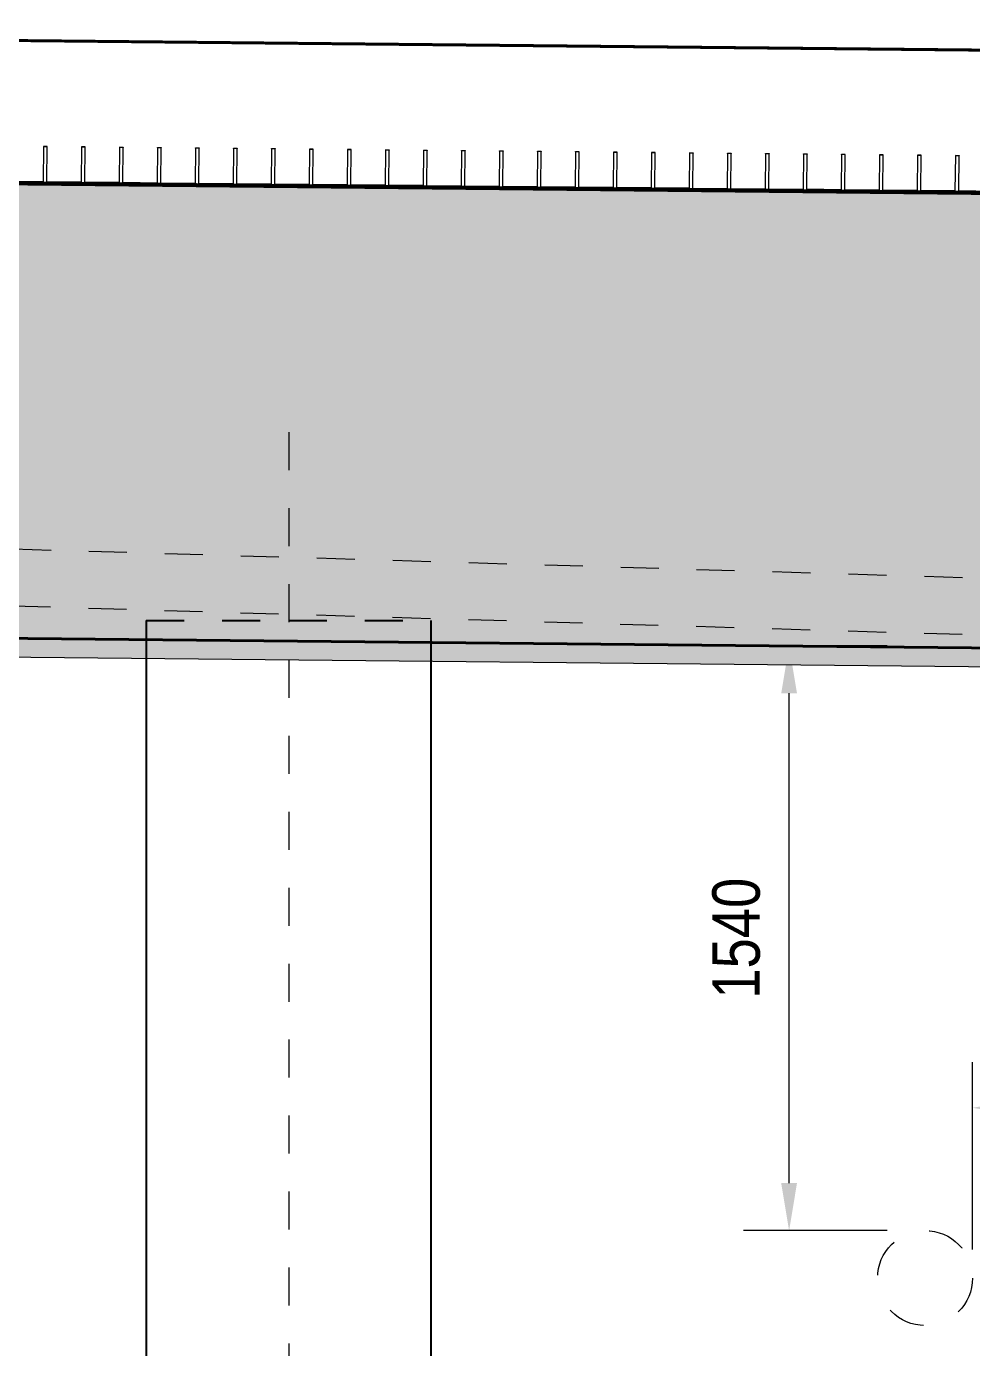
# Model space of a CAD drawing. Header units: metres. Extents: x -1691 to -1609, y 3 to 593.
# Drawn here: x -1620.493 to -1618.003, y 15.99 to 19.472 of the extents above; entities that cross this region are included whole.
import ezdxf

# ---------------------------------------------------------------- set-up
doc = ezdxf.new("R2010")
doc.units = ezdxf.units.M
doc.linetypes.add('JacobsCenter', pattern=[0.015, 0.009, -0.0015, 0.003, -0.0015])
doc.linetypes.add('JacobsDash', pattern=[0.0045, 0.003, -0.0015])
doc.layers.get('Defpoints').update_dxf_attribs({"color": 41})
for name, color, linetype, lineweight in [('BRIDGE-ABUTMENT-CONC', 7, 'Continuous', 50), ('BRIDGE-FRAMING-LINE-18-HID', 7, 'JacobsDash', 18), ('D-BDGE', 7, 'Continuous', 13), ('D-BDGE-FLOOR', 7, 'Continuous', 50), ('D-BDGE-FNDN-LINES-18-HID', 7, 'JacobsDash', 18), ('D-BDGE-FNDN-PILE-CONC', 7, 'Continuous', 50), ('D-BDGE-FRAMING', 7, 'Continuous', 50), ('D-BDGE-LINE', 7, 'Continuous', 9), ('D-ENHA-TEXT-DIMS', 7, 'Continuous', 9)]:
    doc.layers.add(name, color=color, linetype=linetype, lineweight=lineweight)
doc.styles.add('Arial Narrow_1', font='ARIALN.TTF', dxfattribs={"height": 0.125})
doc.styles.add('Arial Narrow_3', font='ARIALN.TTF', dxfattribs={"height": 0.125})
doc.dimstyles.new('Dimension_Arc_Length_O__mm_', dxfattribs={"dimscale": 0.3048, "dimtxt": 0.127929, "dimasz": 0.410105, "dimexe": 0.393701, "dimexo": 0.246063, "dimgap": 0.246063, "dimtad": 1, "dimdec": 0, "dimlfac": 1000, "dimzin": 0, "dimdsep": 46, "dimtxsty": 'Arial Narrow_1', "dimsah": 1, "dimcen": 0.09, "dimaunit": 1, "dimadec": 4, "dimazin": 0, "dimtfac": 1, "dimtdec": 4, "dimtix": 1, "dimtmove": 0, "dimatfit": 3, "dimfxl": 1, "dimtvp": 1, "dimtfill": 1, "dimtolj": 1, "dimtzin": 0, "dimlwd": 18, "dimlwe": 18, "dimarcsym": 2})
doc.dimstyles.new('Dimension_Standard_O__mm__3', dxfattribs={"dimscale": 0.3048, "dimtxt": 0.127929, "dimasz": 0.410105, "dimexe": 0.393701, "dimexo": 0.246063, "dimgap": 0.246063, "dimtad": 1, "dimdec": 0, "dimlfac": 1000, "dimzin": 0, "dimdsep": 46, "dimtxsty": 'Arial Narrow_3', "dimsah": 1, "dimcen": 0.09, "dimaunit": 1, "dimadec": 4, "dimazin": 0, "dimtfac": 1, "dimtdec": 4, "dimtix": 1, "dimtmove": 0, "dimatfit": 3, "dimfxl": 1, "dimtvp": 1, "dimtfill": 1, "dimtolj": 1, "dimtzin": 0, "dimlwd": 18, "dimlwe": 18, "dimarcsym": 2})

# ---------------------------------------------------------------- blocks, each defined once
blk = doc.blocks.new('01_SFO_FRP_Pile_CastInPlace_CS - CAST-IN-PLACE PILE - 0750-V7-DRG-2871072 - ABUTMENT B CONCRETE ELEVATION')
at = {"layer": 'D-BDGE-FNDN-LINES-18-HID', "lineweight": 35}
for p, q in [((-1661.9536, 17.9074), (-1661.9536, 17.8571)), ((-1661.9536, 17.9074), (-1661.5787, 17.9074)), ((-1661.9536, 17.9074), (-1661.5788, 17.9074)), ((-1661.5787, 17.9074), (-1661.2036, 17.9074)), ((-1661.5786, 17.9074), (-1661.2036, 17.9074)), ((-1661.2036, 17.8496), (-1661.2036, 17.9074))]:
    blk.add_line(p, q, dxfattribs=at)
at = {"layer": 'D-BDGE-FNDN-PILE-CONC', "lineweight": 35}
for p, q in [((-1661.9536, 17.8571), (-1661.9536, 13.9919)), ((-1661.2036, 13.9914), (-1661.2036, 17.8495))]:
    blk.add_line(p, q, dxfattribs=at)
blk = doc.blocks.new('07_STR_DPS_PermadecPanel - 07_STR_DPS_PermadecPanel-V37-DRG-2871072 - ABUTMENT B CONCRETE ELEVATION')
at = {"layer": 'BRIDGE-FRAMING-LINE-18-HID', "color": 9, "lineweight": 13, "true_color": 0xc3c3c3}
for p, q in [((-1662.5241, 19.1592), (-1662.5242, 19.1586)), ((-1662.5241, 19.1587), (-1662.5241, 19.1592)), ((-1662.5241, 19.1592), (-1662.5141, 19.1591)), ((-1662.5141, 19.1591), (-1662.5142, 19.1585)), ((-1662.5141, 19.1591), (-1662.5141, 19.1586)), ((-1662.4241, 19.1582), (-1662.4242, 19.1576)), ((-1662.4241, 19.1577), (-1662.4241, 19.1582)), ((-1662.4241, 19.1582), (-1662.4141, 19.1581)), ((-1662.4141, 19.1581), (-1662.4142, 19.1575)), ((-1662.4141, 19.1581), (-1662.4141, 19.1576)), ((-1662.3241, 19.1572), (-1662.3242, 19.1566)), ((-1662.3241, 19.1567), (-1662.3241, 19.1572)), ((-1662.3241, 19.1572), (-1662.3141, 19.1571)), ((-1662.3141, 19.1571), (-1662.3142, 19.1565)), ((-1662.3141, 19.1571), (-1662.3141, 19.1566)), ((-1662.2241, 19.1562), (-1662.2242, 19.1556)), ((-1662.2241, 19.1557), (-1662.2241, 19.1562)), ((-1662.2241, 19.1562), (-1662.2141, 19.1561)), ((-1662.2141, 19.1561), (-1662.2142, 19.1555)), ((-1662.2141, 19.1561), (-1662.2141, 19.1556)), ((-1662.1242, 19.1547), (-1662.1241, 19.1552)), ((-1662.1241, 19.1552), (-1662.1242, 19.1546)), ((-1662.1241, 19.1552), (-1662.1141, 19.1551)), ((-1662.1141, 19.1551), (-1662.1142, 19.1546)), ((-1662.1141, 19.1551), (-1662.1142, 19.1545)), ((-1662.0242, 19.1537), (-1662.0242, 19.1542)), ((-1662.0242, 19.1542), (-1662.0142, 19.1541)), ((-1662.0242, 19.1542), (-1662.0242, 19.1536)), ((-1662.0142, 19.1541), (-1662.0142, 19.1536)), ((-1662.0142, 19.1541), (-1662.0142, 19.1535)), ((-1662.5701, 19.0661), (-1662.5701, 19.0666)), ((-1662.5701, 19.0666), (-1662.5251, 19.0662)), ((-1662.5701, 19.0666), (-1662.5701, 19.0661)), ((-1661.9702, 19.0547), (-1662.5701, 19.0606)), ((-1662.5151, 19.0661), (-1662.4251, 19.0652)), ((-1662.4151, 19.0651), (-1662.3251, 19.0642)), ((-1662.3151, 19.0641), (-1662.2251, 19.0632)), ((-1662.2151, 19.0631), (-1662.1251, 19.0622)), ((-1662.1151, 19.0621), (-1662.0251, 19.0612)), ((-1662.0151, 19.0611), (-1661.9701, 19.0607)), ((-1661.9701, 19.0607), (-1661.9701, 19.0601)), ((-1661.9701, 19.0607), (-1661.9701, 19.0601))]:
    blk.add_line(p, q, dxfattribs=at)
at = {"layer": 'D-BDGE-FRAMING', "color": 9, "lineweight": 13, "true_color": 0xc3c3c3}
for p, q in [((-1662.5242, 19.1586), (-1662.5251, 19.0656)), ((-1662.5142, 19.1585), (-1662.5242, 19.1586)), ((-1662.5151, 19.0655), (-1662.5142, 19.1585)), ((-1662.4242, 19.1576), (-1662.4251, 19.0646)), ((-1662.4142, 19.1575), (-1662.4242, 19.1576)), ((-1662.4151, 19.0645), (-1662.4142, 19.1575)), ((-1662.3242, 19.1566), (-1662.3251, 19.0636)), ((-1662.3142, 19.1565), (-1662.3242, 19.1566)), ((-1662.3151, 19.0635), (-1662.3142, 19.1565)), ((-1662.2242, 19.1556), (-1662.2251, 19.0626)), ((-1662.2142, 19.1555), (-1662.2242, 19.1556)), ((-1662.2151, 19.0625), (-1662.2142, 19.1555)), ((-1662.1242, 19.1546), (-1662.1251, 19.0616)), ((-1662.1142, 19.1545), (-1662.1242, 19.1546)), ((-1662.1151, 19.0615), (-1662.1142, 19.1545)), ((-1662.0242, 19.1536), (-1662.0251, 19.0606)), ((-1662.0142, 19.1535), (-1662.0242, 19.1536)), ((-1662.0151, 19.0605), (-1662.0142, 19.1535)), ((-1662.5701, 19.0661), (-1662.5702, 19.0601)), ((-1662.5702, 19.0601), (-1661.9702, 19.0541)), ((-1662.5251, 19.0656), (-1662.5701, 19.0661)), ((-1662.4251, 19.0646), (-1662.5151, 19.0655)), ((-1662.3251, 19.0636), (-1662.4151, 19.0645)), ((-1662.2251, 19.0626), (-1662.3151, 19.0635)), ((-1662.1251, 19.0616), (-1662.2151, 19.0625)), ((-1662.0251, 19.0606), (-1662.1151, 19.0615)), ((-1661.9701, 19.0601), (-1662.0151, 19.0605)), ((-1661.9702, 19.0541), (-1661.9701, 19.0601))]:
    blk.add_line(p, q, dxfattribs=at)
blk = doc.blocks.new('07_STR_DPS_PermadecPanel - 07_STR_DPS_PermadecPanel-V38-DRG-2871072 - ABUTMENT B CONCRETE ELEVATION')
at = {"layer": 'BRIDGE-FRAMING-LINE-18-HID', "color": 9, "lineweight": 13, "true_color": 0xc3c3c3}
for p, q in [((-1661.9242, 19.1527), (-1661.9242, 19.1532)), ((-1661.9242, 19.1532), (-1661.9142, 19.1531)), ((-1661.9242, 19.1532), (-1661.9242, 19.1526)), ((-1661.9142, 19.1531), (-1661.9142, 19.1526)), ((-1661.9142, 19.1531), (-1661.9142, 19.1525)), ((-1661.8242, 19.1517), (-1661.8242, 19.1522)), ((-1661.8242, 19.1522), (-1661.8142, 19.1521)), ((-1661.8242, 19.1522), (-1661.8242, 19.1516)), ((-1661.8142, 19.1521), (-1661.8142, 19.1516)), ((-1661.8142, 19.1521), (-1661.8142, 19.1515)), ((-1661.7242, 19.1507), (-1661.7242, 19.1512)), ((-1661.7242, 19.1512), (-1661.7142, 19.1511)), ((-1661.7242, 19.1512), (-1661.7242, 19.1506)), ((-1661.7142, 19.1511), (-1661.7142, 19.1506)), ((-1661.7142, 19.1511), (-1661.7142, 19.1505)), ((-1661.6242, 19.1497), (-1661.6242, 19.1502)), ((-1661.6242, 19.1502), (-1661.6142, 19.1501)), ((-1661.6242, 19.1502), (-1661.6242, 19.1496)), ((-1661.6142, 19.1501), (-1661.6142, 19.1496)), ((-1661.6142, 19.1501), (-1661.6142, 19.1495)), ((-1661.5242, 19.1487), (-1661.5242, 19.1492)), ((-1661.5242, 19.1492), (-1661.5142, 19.1491)), ((-1661.5242, 19.1492), (-1661.5242, 19.1486)), ((-1661.5142, 19.1491), (-1661.5142, 19.1486)), ((-1661.5142, 19.1491), (-1661.5142, 19.1485)), ((-1661.4242, 19.1477), (-1661.4242, 19.1482)), ((-1661.4242, 19.1482), (-1661.4142, 19.1481)), ((-1661.4242, 19.1482), (-1661.4242, 19.1476)), ((-1661.4142, 19.1481), (-1661.4142, 19.1476)), ((-1661.4142, 19.1481), (-1661.4142, 19.1475)), ((-1661.9701, 19.0601), (-1661.9701, 19.0607)), ((-1661.9701, 19.0607), (-1661.9251, 19.0602)), ((-1661.9701, 19.0607), (-1661.9701, 19.0601)), ((-1661.3702, 19.0487), (-1661.9701, 19.0547)), ((-1661.9151, 19.0601), (-1661.8251, 19.0592)), ((-1661.8151, 19.0591), (-1661.7251, 19.0582)), ((-1661.7151, 19.0581), (-1661.6251, 19.0572)), ((-1661.6151, 19.0571), (-1661.5251, 19.0562)), ((-1661.5151, 19.0561), (-1661.4251, 19.0552)), ((-1661.4151, 19.0551), (-1661.3701, 19.0547)), ((-1661.3701, 19.0547), (-1661.3702, 19.0541)), ((-1661.3701, 19.0547), (-1661.3701, 19.0541))]:
    blk.add_line(p, q, dxfattribs=at)
at = {"layer": 'D-BDGE-FRAMING', "color": 9, "lineweight": 13, "true_color": 0xc3c3c3}
for p, q in [((-1661.9242, 19.1526), (-1661.9251, 19.0596)), ((-1661.9142, 19.1525), (-1661.9242, 19.1526)), ((-1661.9151, 19.0595), (-1661.9142, 19.1525)), ((-1661.8242, 19.1516), (-1661.8251, 19.0586)), ((-1661.8142, 19.1515), (-1661.8242, 19.1516)), ((-1661.8151, 19.0585), (-1661.8142, 19.1515)), ((-1661.7242, 19.1506), (-1661.7251, 19.0576)), ((-1661.7142, 19.1505), (-1661.7242, 19.1506)), ((-1661.7151, 19.0575), (-1661.7142, 19.1505)), ((-1661.6242, 19.1496), (-1661.6251, 19.0566)), ((-1661.6142, 19.1495), (-1661.6242, 19.1496)), ((-1661.6151, 19.0565), (-1661.6142, 19.1495)), ((-1661.5242, 19.1486), (-1661.5251, 19.0556)), ((-1661.5142, 19.1485), (-1661.5242, 19.1486)), ((-1661.5151, 19.0555), (-1661.5142, 19.1485)), ((-1661.4242, 19.1476), (-1661.4252, 19.0546)), ((-1661.4142, 19.1475), (-1661.4242, 19.1476)), ((-1661.4152, 19.0545), (-1661.4142, 19.1475)), ((-1661.9701, 19.0601), (-1661.9702, 19.0541)), ((-1661.9702, 19.0541), (-1661.3702, 19.0481)), ((-1661.9251, 19.0596), (-1661.9701, 19.0601)), ((-1661.8251, 19.0586), (-1661.9151, 19.0595)), ((-1661.7251, 19.0576), (-1661.8151, 19.0585)), ((-1661.6251, 19.0566), (-1661.7151, 19.0575)), ((-1661.5251, 19.0556), (-1661.6151, 19.0565)), ((-1661.4252, 19.0546), (-1661.5151, 19.0555)), ((-1661.3702, 19.0541), (-1661.4152, 19.0545)), ((-1661.3702, 19.0481), (-1661.3702, 19.0541))]:
    blk.add_line(p, q, dxfattribs=at)
blk = doc.blocks.new('07_STR_DPS_PermadecPanel - 07_STR_DPS_PermadecPanel-V39-DRG-2871072 - ABUTMENT B CONCRETE ELEVATION')
at = {"layer": 'BRIDGE-FRAMING-LINE-18-HID', "color": 9, "lineweight": 13, "true_color": 0xc3c3c3}
for p, q in [((-1661.3242, 19.1467), (-1661.3242, 19.1472)), ((-1661.3242, 19.1472), (-1661.3142, 19.1471)), ((-1661.3242, 19.1472), (-1661.3242, 19.1466)), ((-1661.3142, 19.1471), (-1661.3142, 19.1466)), ((-1661.3142, 19.1471), (-1661.3142, 19.1465)), ((-1661.2242, 19.1457), (-1661.2242, 19.1462)), ((-1661.2242, 19.1462), (-1661.2142, 19.1461)), ((-1661.2242, 19.1462), (-1661.2242, 19.1456)), ((-1661.2142, 19.1461), (-1661.2142, 19.1456)), ((-1661.2142, 19.1461), (-1661.2142, 19.1455)), ((-1661.1242, 19.1447), (-1661.1242, 19.1452)), ((-1661.1242, 19.1452), (-1661.1142, 19.1451)), ((-1661.1242, 19.1452), (-1661.1242, 19.1446)), ((-1661.1142, 19.1451), (-1661.1142, 19.1446)), ((-1661.1142, 19.1451), (-1661.1142, 19.1445)), ((-1661.0242, 19.1437), (-1661.0242, 19.1442)), ((-1661.0242, 19.1442), (-1661.0142, 19.1441)), ((-1661.0242, 19.1442), (-1661.0242, 19.1436)), ((-1661.0142, 19.1441), (-1661.0142, 19.1436)), ((-1661.0142, 19.1441), (-1661.0142, 19.1435)), ((-1660.9242, 19.1427), (-1660.9242, 19.1432)), ((-1660.9242, 19.1432), (-1660.9142, 19.1431)), ((-1660.9242, 19.1432), (-1660.9242, 19.1427)), ((-1660.9142, 19.1431), (-1660.9142, 19.1426)), ((-1660.9142, 19.1431), (-1660.9142, 19.1426)), ((-1660.8242, 19.1422), (-1660.8243, 19.1417)), ((-1660.8242, 19.1417), (-1660.8242, 19.1422)), ((-1660.8242, 19.1422), (-1660.8142, 19.1421)), ((-1660.8142, 19.1421), (-1660.8143, 19.1416)), ((-1660.8142, 19.1421), (-1660.8142, 19.1416)), ((-1661.3701, 19.0547), (-1661.3702, 19.0541)), ((-1660.7703, 19.0427), (-1661.3702, 19.0487)), ((-1661.3701, 19.0541), (-1661.3701, 19.0547)), ((-1661.3701, 19.0547), (-1661.3251, 19.0542)), ((-1661.3151, 19.0541), (-1661.2251, 19.0532)), ((-1661.2151, 19.0531), (-1661.1251, 19.0522)), ((-1661.1151, 19.0521), (-1661.0251, 19.0512)), ((-1661.0151, 19.0511), (-1660.9251, 19.0502)), ((-1660.9151, 19.0501), (-1660.8251, 19.0492)), ((-1660.8151, 19.0491), (-1660.7701, 19.0487)), ((-1660.7701, 19.0487), (-1660.7702, 19.0481)), ((-1660.7701, 19.0487), (-1660.7701, 19.0481))]:
    blk.add_line(p, q, dxfattribs=at)
at = {"layer": 'D-BDGE-FRAMING', "color": 9, "lineweight": 13, "true_color": 0xc3c3c3}
for p, q in [((-1661.3242, 19.1466), (-1661.3252, 19.0536)), ((-1661.3142, 19.1465), (-1661.3242, 19.1466)), ((-1661.3152, 19.0535), (-1661.3142, 19.1465)), ((-1661.2242, 19.1456), (-1661.2252, 19.0527)), ((-1661.2142, 19.1455), (-1661.2242, 19.1456)), ((-1661.2152, 19.0526), (-1661.2142, 19.1455)), ((-1661.1242, 19.1446), (-1661.1252, 19.0517)), ((-1661.1142, 19.1445), (-1661.1242, 19.1446)), ((-1661.1152, 19.0516), (-1661.1142, 19.1445)), ((-1661.0242, 19.1436), (-1661.0252, 19.0507)), ((-1661.0142, 19.1435), (-1661.0242, 19.1436)), ((-1661.0152, 19.0506), (-1661.0142, 19.1435)), ((-1660.9242, 19.1427), (-1660.9252, 19.0497)), ((-1660.9142, 19.1426), (-1660.9242, 19.1427)), ((-1660.9152, 19.0496), (-1660.9142, 19.1426)), ((-1660.8243, 19.1417), (-1660.8252, 19.0487)), ((-1660.8143, 19.1416), (-1660.8243, 19.1417)), ((-1660.8152, 19.0486), (-1660.8143, 19.1416)), ((-1661.3252, 19.0536), (-1661.3702, 19.0541)), ((-1661.3702, 19.0541), (-1661.3702, 19.0481)), ((-1661.3702, 19.0481), (-1660.7702, 19.0421)), ((-1661.2252, 19.0527), (-1661.3152, 19.0535)), ((-1661.1252, 19.0517), (-1661.2152, 19.0526)), ((-1661.0252, 19.0507), (-1661.1152, 19.0516)), ((-1660.9252, 19.0497), (-1661.0152, 19.0506)), ((-1660.8252, 19.0487), (-1660.9152, 19.0496)), ((-1660.7702, 19.0481), (-1660.8152, 19.0486)), ((-1660.7702, 19.0421), (-1660.7702, 19.0481))]:
    blk.add_line(p, q, dxfattribs=at)
blk = doc.blocks.new('07_STR_DPS_PermadecPanel - 07_STR_DPS_PermadecPanel-V40-DRG-2871072 - ABUTMENT B CONCRETE ELEVATION')
at = {"layer": 'BRIDGE-FRAMING-LINE-18-HID', "color": 9, "lineweight": 13, "true_color": 0xc3c3c3}
for p, q in [((-1660.7242, 19.1412), (-1660.7243, 19.1407)), ((-1660.7242, 19.1407), (-1660.7242, 19.1412)), ((-1660.7242, 19.1412), (-1660.7142, 19.1411)), ((-1660.7142, 19.1411), (-1660.7143, 19.1406)), ((-1660.7142, 19.1411), (-1660.7142, 19.1406)), ((-1660.6242, 19.1402), (-1660.6243, 19.1397)), ((-1660.6242, 19.1397), (-1660.6242, 19.1402)), ((-1660.6242, 19.1402), (-1660.6142, 19.1401)), ((-1660.6142, 19.1401), (-1660.6143, 19.1396)), ((-1660.6142, 19.1401), (-1660.6142, 19.1396)), ((-1660.5242, 19.1392), (-1660.5243, 19.1387)), ((-1660.5242, 19.1387), (-1660.5242, 19.1392)), ((-1660.5242, 19.1392), (-1660.5142, 19.1391)), ((-1660.5142, 19.1391), (-1660.5143, 19.1386)), ((-1660.5142, 19.1391), (-1660.5142, 19.1386)), ((-1660.4242, 19.1382), (-1660.4243, 19.1377)), ((-1660.4242, 19.1377), (-1660.4242, 19.1382)), ((-1660.4242, 19.1382), (-1660.4142, 19.1381)), ((-1660.4142, 19.1381), (-1660.4143, 19.1376)), ((-1660.4142, 19.1381), (-1660.4142, 19.1376)), ((-1660.3242, 19.1372), (-1660.3243, 19.1367)), ((-1660.3242, 19.1367), (-1660.3242, 19.1372)), ((-1660.3242, 19.1372), (-1660.3142, 19.1371)), ((-1660.3142, 19.1371), (-1660.3143, 19.1366)), ((-1660.3142, 19.1371), (-1660.3142, 19.1366)), ((-1660.2242, 19.1362), (-1660.2243, 19.1357)), ((-1660.2242, 19.1357), (-1660.2242, 19.1362)), ((-1660.2242, 19.1362), (-1660.2142, 19.1361)), ((-1660.2142, 19.1361), (-1660.2143, 19.1356)), ((-1660.2142, 19.1361), (-1660.2142, 19.1356)), ((-1660.7701, 19.0487), (-1660.7702, 19.0481)), ((-1660.7701, 19.0481), (-1660.7701, 19.0487)), ((-1660.7701, 19.0487), (-1660.7251, 19.0482)), ((-1660.7151, 19.0481), (-1660.6252, 19.0472)), ((-1660.1703, 19.0367), (-1660.7702, 19.0427)), ((-1660.6152, 19.0471), (-1660.5252, 19.0462)), ((-1660.5152, 19.0461), (-1660.4252, 19.0452)), ((-1660.4152, 19.0451), (-1660.3252, 19.0442)), ((-1660.3152, 19.0441), (-1660.2252, 19.0432)), ((-1660.2152, 19.0431), (-1660.1702, 19.0427)), ((-1660.1702, 19.0427), (-1660.1702, 19.0422)), ((-1660.1702, 19.0427), (-1660.1702, 19.0421))]:
    blk.add_line(p, q, dxfattribs=at)
at = {"layer": 'D-BDGE-FRAMING', "color": 9, "lineweight": 13, "true_color": 0xc3c3c3}
for p, q in [((-1660.7243, 19.1407), (-1660.7252, 19.0477)), ((-1660.7143, 19.1406), (-1660.7243, 19.1407)), ((-1660.7152, 19.0476), (-1660.7143, 19.1406)), ((-1660.6243, 19.1397), (-1660.6252, 19.0467)), ((-1660.6143, 19.1396), (-1660.6243, 19.1397)), ((-1660.6152, 19.0466), (-1660.6143, 19.1396)), ((-1660.5243, 19.1387), (-1660.5252, 19.0457)), ((-1660.5143, 19.1386), (-1660.5243, 19.1387)), ((-1660.5152, 19.0456), (-1660.5143, 19.1386)), ((-1660.4243, 19.1377), (-1660.4252, 19.0447)), ((-1660.4143, 19.1376), (-1660.4243, 19.1377)), ((-1660.4152, 19.0446), (-1660.4143, 19.1376)), ((-1660.3243, 19.1367), (-1660.3252, 19.0437)), ((-1660.3143, 19.1366), (-1660.3243, 19.1367)), ((-1660.3152, 19.0436), (-1660.3143, 19.1366)), ((-1660.2243, 19.1357), (-1660.2252, 19.0427)), ((-1660.2143, 19.1356), (-1660.2243, 19.1357)), ((-1660.2152, 19.0426), (-1660.2143, 19.1356)), ((-1660.7252, 19.0477), (-1660.7702, 19.0481)), ((-1660.7702, 19.0481), (-1660.7702, 19.0421)), ((-1660.7702, 19.0421), (-1660.1703, 19.0361)), ((-1660.6252, 19.0467), (-1660.7152, 19.0476)), ((-1660.5252, 19.0457), (-1660.6152, 19.0466)), ((-1660.4252, 19.0447), (-1660.5152, 19.0456)), ((-1660.3252, 19.0437), (-1660.4152, 19.0446)), ((-1660.2252, 19.0427), (-1660.3152, 19.0436)), ((-1660.1702, 19.0421), (-1660.2152, 19.0426)), ((-1660.1703, 19.0361), (-1660.1702, 19.0421))]:
    blk.add_line(p, q, dxfattribs=at)
blk = doc.blocks.new('07_STR_DPS_PermadecPanel - 07_STR_DPS_PermadecPanel-V41-DRG-2871072 - ABUTMENT B CONCRETE ELEVATION')
at = {"layer": 'BRIDGE-FRAMING-LINE-18-HID', "color": 9, "lineweight": 13, "true_color": 0xc3c3c3}
for p, q in [((-1660.1243, 19.1347), (-1660.1242, 19.1352)), ((-1660.1242, 19.1352), (-1660.1243, 19.1347)), ((-1660.1242, 19.1352), (-1660.1142, 19.1351)), ((-1660.1142, 19.1351), (-1660.1143, 19.1346)), ((-1660.1142, 19.1351), (-1660.1143, 19.1346)), ((-1660.0243, 19.1337), (-1660.0243, 19.1342)), ((-1660.0243, 19.1342), (-1660.0143, 19.1341)), ((-1660.0243, 19.1342), (-1660.0243, 19.1337)), ((-1660.0143, 19.1341), (-1660.0143, 19.1336)), ((-1660.0143, 19.1341), (-1660.0143, 19.1336)), ((-1659.9243, 19.1327), (-1659.9243, 19.1332)), ((-1659.9243, 19.1332), (-1659.9143, 19.1331)), ((-1659.9243, 19.1332), (-1659.9243, 19.1327)), ((-1659.9143, 19.1331), (-1659.9143, 19.1326)), ((-1659.9143, 19.1331), (-1659.9143, 19.1326)), ((-1659.8243, 19.1317), (-1659.8243, 19.1322)), ((-1659.8243, 19.1322), (-1659.8143, 19.1321)), ((-1659.8243, 19.1322), (-1659.8243, 19.1317)), ((-1659.8143, 19.1321), (-1659.8143, 19.1316)), ((-1659.8143, 19.1321), (-1659.8143, 19.1316)), ((-1659.7243, 19.1307), (-1659.7243, 19.1312)), ((-1659.7243, 19.1312), (-1659.7143, 19.1311)), ((-1659.7243, 19.1312), (-1659.7243, 19.1307)), ((-1659.7143, 19.1311), (-1659.7143, 19.1306)), ((-1659.7143, 19.1311), (-1659.7143, 19.1306)), ((-1659.6243, 19.1297), (-1659.6243, 19.1302)), ((-1659.6243, 19.1302), (-1659.6143, 19.1301)), ((-1659.6243, 19.1302), (-1659.6243, 19.1297)), ((-1659.6143, 19.1301), (-1659.6143, 19.1296)), ((-1659.6143, 19.1301), (-1659.6143, 19.1296)), ((-1660.1702, 19.0422), (-1660.1702, 19.0427)), ((-1660.1702, 19.0427), (-1660.1252, 19.0422)), ((-1660.1702, 19.0427), (-1660.1702, 19.0421)), ((-1659.5703, 19.0307), (-1660.1702, 19.0367)), ((-1660.1152, 19.0421), (-1660.0252, 19.0412)), ((-1660.0152, 19.0411), (-1659.9252, 19.0402)), ((-1659.9152, 19.0401), (-1659.8252, 19.0392)), ((-1659.8152, 19.0391), (-1659.7252, 19.0382)), ((-1659.7152, 19.0381), (-1659.6252, 19.0372)), ((-1659.6152, 19.0371), (-1659.5702, 19.0367)), ((-1659.5702, 19.0367), (-1659.5702, 19.0362)), ((-1659.5702, 19.0367), (-1659.5702, 19.0361))]:
    blk.add_line(p, q, dxfattribs=at)
at = {"layer": 'D-BDGE-FRAMING', "color": 9, "lineweight": 13, "true_color": 0xc3c3c3}
for p, q in [((-1660.1243, 19.1347), (-1660.1252, 19.0417)), ((-1660.1143, 19.1346), (-1660.1243, 19.1347)), ((-1660.1152, 19.0416), (-1660.1143, 19.1346)), ((-1660.0243, 19.1337), (-1660.0252, 19.0407)), ((-1660.0143, 19.1336), (-1660.0243, 19.1337)), ((-1660.0152, 19.0406), (-1660.0143, 19.1336)), ((-1659.9243, 19.1327), (-1659.9252, 19.0397)), ((-1659.9143, 19.1326), (-1659.9243, 19.1327)), ((-1659.9152, 19.0396), (-1659.9143, 19.1326)), ((-1659.8243, 19.1317), (-1659.8252, 19.0387)), ((-1659.8143, 19.1316), (-1659.8243, 19.1317)), ((-1659.8152, 19.0386), (-1659.8143, 19.1316)), ((-1659.7243, 19.1307), (-1659.7252, 19.0377)), ((-1659.7143, 19.1306), (-1659.7243, 19.1307)), ((-1659.7152, 19.0376), (-1659.7143, 19.1306)), ((-1659.6243, 19.1297), (-1659.6252, 19.0367)), ((-1659.6143, 19.1296), (-1659.6243, 19.1297)), ((-1659.6152, 19.0366), (-1659.6143, 19.1296)), ((-1660.1702, 19.0421), (-1660.1703, 19.0361)), ((-1660.1703, 19.0361), (-1659.5703, 19.0301)), ((-1660.1252, 19.0417), (-1660.1702, 19.0421)), ((-1660.0252, 19.0407), (-1660.1152, 19.0416)), ((-1659.9252, 19.0397), (-1660.0152, 19.0406)), ((-1659.8252, 19.0387), (-1659.9152, 19.0396)), ((-1659.7252, 19.0377), (-1659.8152, 19.0386)), ((-1659.6252, 19.0367), (-1659.7152, 19.0376)), ((-1659.5702, 19.0361), (-1659.6152, 19.0366)), ((-1659.5703, 19.0301), (-1659.5702, 19.0361))]:
    blk.add_line(p, q, dxfattribs=at)
blk = doc.blocks.new('DIMBLOCK15-DRG-2871072 - ABUTMENT B CONCRETE ELEVATION')
at = {"layer": 'D-ENHA-TEXT-DIMS', "color": 0, "lineweight": 18, "transparency": 16777216}
for p, q in [((-1618.0031, 16.2506), (-1618.0031, 16.7439)), ((-1617.1013, 16.451), (-1617.1013, 16.7439)), ((-1617.8781, 16.6239), (-1617.2263, 16.6239))]:
    blk.add_line(p, q, dxfattribs=at)
at = {"layer": 'D-ENHA-TEXT-DIMS', "color": 0, "transparency": 16777216}
for points in [[(-1617.8781, 16.6448), (-1617.8781, 16.6031), (-1618.0031, 16.6239)], [(-1617.2263, 16.6448), (-1617.2263, 16.6031), (-1617.1013, 16.6239)]]:
    blk.add_solid(points, dxfattribs=at)
at = {"layer": 'Defpoints', "color": 0, "transparency": 16777216}
for p in [(-1617.1013, 16.6239), (-1617.1013, 16.376), (-1618.0031, 16.1756)]:
    blk.add_point(p, dxfattribs=at)
at = {"layer": 'D-ENHA-TEXT-DIMS', "color": 0, "lineweight": 18, "transparency": 16777216, "insert": (-1617.5522, 16.7734), "char_height": 0.125, "width": 0.285099, "attachment_point": 5, "style": 'Arial Narrow_3', "bg_fill": 3, "box_fill_scale": 1.1, "bg_fill_color": 256, "bg_fill_true_color": 13158600, "bg_fill_transparency": 0}
blk.add_mtext('\\A1;\u200e900', dxfattribs=at)
blk = doc.blocks.new('DIMBLOCK22-DRG-2871072 - ABUTMENT B CONCRETE ELEVATION')
at = {"layer": 'D-ENHA-TEXT-DIMS', "color": 0, "lineweight": 18, "transparency": 16777216}
for p, q in [((-1618.2281, 17.8406), (-1618.6059, 17.8406)), ((-1618.4859, 16.4256), (-1618.4859, 17.7156)), ((-1618.2281, 16.3006), (-1618.6059, 16.3006))]:
    blk.add_line(p, q, dxfattribs=at)
at = {"layer": 'D-ENHA-TEXT-DIMS', "color": 0, "transparency": 16777216}
for points in [[(-1618.5067, 17.7156), (-1618.4651, 17.7156), (-1618.4859, 17.8406)], [(-1618.5067, 16.4256), (-1618.4651, 16.4256), (-1618.4859, 16.3006)]]:
    blk.add_solid(points, dxfattribs=at)
at = {"layer": 'Defpoints', "color": 0, "transparency": 16777216}
for p in [(-1618.4859, 17.8406), (-1618.1531, 17.8406), (-1618.1531, 16.3006)]:
    blk.add_point(p, dxfattribs=at)
at = {"layer": 'D-ENHA-TEXT-DIMS', "color": 0, "lineweight": 18, "transparency": 16777216, "insert": (-1618.6247, 17.0706), "char_height": 0.125, "width": 0.380132, "attachment_point": 5, "rotation": 90, "style": 'Arial Narrow_1', "bg_fill": 3, "box_fill_scale": 1.1, "bg_fill_color": 256, "bg_fill_true_color": 13158600, "bg_fill_transparency": 0}
blk.add_mtext('\\A1;1540', dxfattribs=at)

msp = doc.modelspace()

# ---------------------------------------------------------------- hatches: boundary and pattern name
at = {"layer": 'BRIDGE-ABUTMENT-CONC', "true_color": 0xc0c0c0}
msp.add_hatch(color=9, dxfattribs=at).paths.add_polyline_path([(-1612.2081, 17.777), (-1612.2081, 18.9734), (-1620.7374, 19.0591), (-1624.1431, 19.0932), (-1624.1431, 17.8969), (-1616.2032, 17.8171), (-1616.2032, 17.8178), (-1615.9709, 18.0455), (-1615.0707, 18.0365), (-1614.843, 17.8035), (-1612.363, 17.7786)])
at = {"layer": 'D-BDGE-LINE'}
h = msp.add_hatch(dxfattribs=at)
h.set_pattern_fill('FP_3', color=256, style=0, pattern_type=2)
h.set_pattern_definition([(0, (-1629.78706, 18.093), (0.4064, 0.1016), [0.01676, -0.28804, 0.01676, -0.28804, -1.626]), (0, (-1629.78706, 18.093), (0.4064, 0.1016), [-0.6096, 0.01676, -0.59284, 0.01676, -0.28804, -0.7112]), (0, (-1629.78706, 18.093), (0.4064, 0.1016), [-1.524, 0.01676, -0.18644, 0.01676, -0.49124]), (120, (-1629.63506, 18.144), (-0.2911882, 0.3011527), [0.01676, -0.28804, 0.01676, -0.28804, -1.626]), (120, (-1629.63506, 18.144), (-0.2911882, 0.3011527), [-0.6096, 0.01676, -0.59284, 0.01676, -0.28804, -0.7112]), (120, (-1629.63506, 18.144), (-0.2911882, 0.3011527), [-1.524, 0.01676, -0.18644, 0.01676, -0.49124]), (240, (-1629.58406, 18.347), (-0.1152118, -0.4027527), [0.01676, -0.28804, 0.01676, -0.28804, -1.626]), (240, (-1629.58406, 18.347), (-0.1152118, -0.4027527), [-0.6096, 0.01676, -0.59284, 0.01676, -0.28804, -0.7112]), (240, (-1629.58406, 18.347), (-0.1152118, -0.4027527), [-1.524, 0.01676, -0.18644, 0.01676, -0.49124])])
h.paths.add_polyline_path([(-1647.2167, 17.6154), (-1631.3722, 17.7745), (-1631.2729, 17.8758), (-1628.8141, 17.9003), (-1628.713, 17.8015), (-1624.1341, 17.8472), (-1616.1774, 17.7681), (-1615.9508, 17.9903), (-1615.092, 17.9818), (-1614.8693, 17.7545), (-1612.2014, 17.728), (-1612.2014, 17.778), (-1612.2079, 17.778), (-1612.2081, 17.777), (-1614.843, 17.8035), (-1614.8431, 17.8043), (-1614.8481, 17.8043), (-1615.0708, 18.0315), (-1615.971, 18.0405), (-1616.1976, 17.8183), (-1616.2024, 17.8183), (-1616.2032, 17.8171), (-1624.1431, 17.8969), (-1628.6931, 17.8517), (-1628.794, 17.9503), (-1631.2928, 17.9251), (-1631.3918, 17.8243), (-1647.2167, 17.6654)])

# ---------------------------------------------------------------- linework, layer by layer
at = {"layer": 'BRIDGE-ABUTMENT-CONC'}
msp.add_line((-1616.2032, 17.8171), (-1624.1431, 17.8969), dxfattribs=at)
at = {"layer": 'D-BDGE', "lineweight": 50}
for p, q in [((-1612.2081, 18.9771), (-1624.1431, 19.0969)), ((-1624.1418, 19.0969), (-1612.2079, 18.9771)), ((-1624.1381, 19.0933), (-1613.8448, 18.9898)), ((-1612.2078, 18.977), (-1624.1378, 19.097))]:
    msp.add_line(p, q, dxfattribs=at)
at = {"layer": 'D-BDGE', "linetype": 'JacobsCenter', "lineweight": 18}
msp.add_line((-1619.8028, 18.4034), (-1619.8028, 13.6034), dxfattribs=at)
at = {"layer": 'D-BDGE', "color": 143, "linetype": 'JacobsDash', "lineweight": 18, "true_color": 0x78aac8}
for p, q in [((-1624.1268, 18.2039), (-1616.1606, 17.965)), ((-1624.1278, 18.0538), (-1616.3106, 17.8195))]:
    msp.add_line(p, q, dxfattribs=at)
at = {"layer": 'D-BDGE', "lineweight": 18}
for p, q in [((-1616.1976, 17.8183), (-1624.1341, 17.8972)), ((-1624.1341, 17.8472), (-1616.1774, 17.7681))]:
    msp.add_line(p, q, dxfattribs=at)
at = {"layer": 'D-BDGE', "color": 143, "linetype": 'JacobsDash', "lineweight": 18, "true_color": 0x78aac8}
msp.add_circle((-1618.1281, 16.1756), 0.125, dxfattribs=at)
at = {"layer": 'D-BDGE-FLOOR', "color": 252, "lineweight": 18, "true_color": 0x888888}
msp.add_line((-1613.8448, 19.3648), (-1624.1381, 19.4683), dxfattribs=at)
at = {"layer": 'D-BDGE-FLOOR', "color": 252, "true_color": 0x888888}
msp.add_line((-1624.1378, 19.472), (-1612.2253, 19.3522), dxfattribs=at)

# ---------------------------------------------------------------- block references
at = {"layer": 'BRIDGE-FRAMING-LINE-18-HID', "color": 9, "lineweight": 13, "true_color": 0xc3c3c3}
for name in ['07_STR_DPS_PermadecPanel - 07_STR_DPS_PermadecPanel-V37-DRG-2871072 - ABUTMENT B CONCRETE ELEVATION', '07_STR_DPS_PermadecPanel - 07_STR_DPS_PermadecPanel-V38-DRG-2871072 - ABUTMENT B CONCRETE ELEVATION', '07_STR_DPS_PermadecPanel - 07_STR_DPS_PermadecPanel-V39-DRG-2871072 - ABUTMENT B CONCRETE ELEVATION', '07_STR_DPS_PermadecPanel - 07_STR_DPS_PermadecPanel-V40-DRG-2871072 - ABUTMENT B CONCRETE ELEVATION', '07_STR_DPS_PermadecPanel - 07_STR_DPS_PermadecPanel-V41-DRG-2871072 - ABUTMENT B CONCRETE ELEVATION']:
    msp.add_blockref(name, (41.7759, 0), dxfattribs=at)
at = {"layer": 'D-BDGE-FNDN-LINES-18-HID', "lineweight": 35}
msp.add_blockref('01_SFO_FRP_Pile_CastInPlace_CS - CAST-IN-PLACE PILE - 0750-V7-DRG-2871072 - ABUTMENT B CONCRETE ELEVATION', (41.7759, 0), dxfattribs=at)

# ---------------------------------------------------------------- next in the draw order: dimensions: what is measured, and where the dimension line sits
at = {"layer": 'D-ENHA-TEXT-DIMS', "lineweight": 18}
dim = msp.add_linear_dim(base=(-1618.4859, 17.8406), p1=(-1618.1531, 16.3006), p2=(-1618.1531, 17.8406), angle=90, dimstyle='Dimension_Arc_Length_O__mm_', override={"dimpost": '<>', "dimfxl": 1.54}, dxfattribs=at)
dim.commit()
dim.dimension.update_dxf_attribs({"geometry": 'DIMBLOCK22-DRG-2871072 - ABUTMENT B CONCRETE ELEVATION', "text_midpoint": (-1618.6247, 17.0706)})
dim = msp.add_linear_dim(base=(-1617.1013, 16.6239), p1=(-1618.0031, 16.1756), p2=(-1617.1013, 16.376), text='\u200e900', dimstyle='Dimension_Standard_O__mm__3', override={"dimpost": '<>', "dimfxl": 0.923854}, dxfattribs=at)
dim.commit()
dim.dimension.update_dxf_attribs({"geometry": 'DIMBLOCK15-DRG-2871072 - ABUTMENT B CONCRETE ELEVATION', "text_midpoint": (-1617.5522, 16.7734)})

doc.saveas('drawing.dxf')
